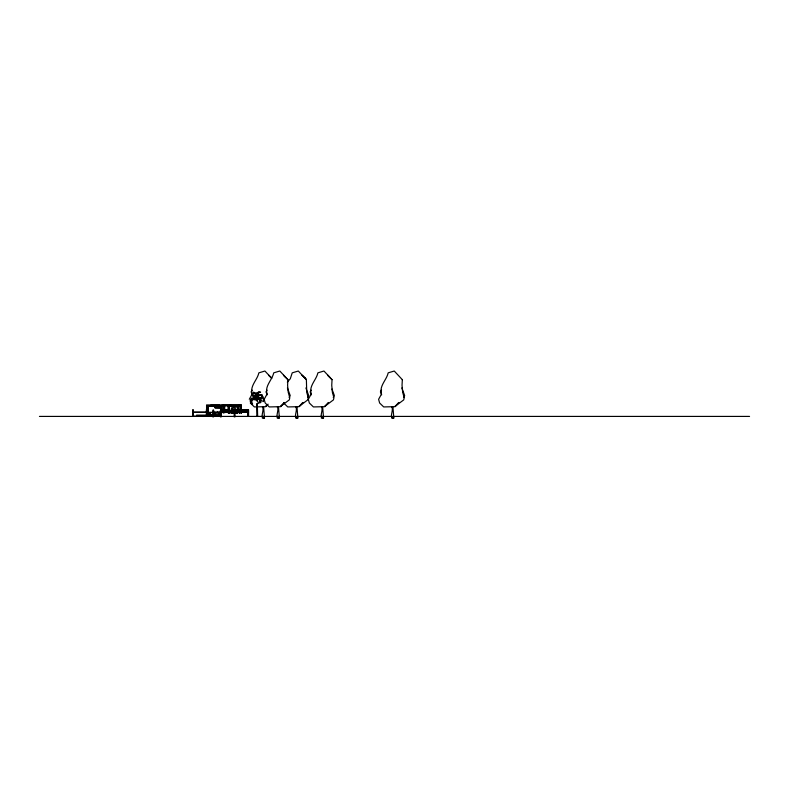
<?xml version="1.0" encoding="UTF-8"?>
<svg xmlns="http://www.w3.org/2000/svg" width="789" height="789" viewBox="0 0 789 789"><rect width="100%" height="100%" fill="white"/><g stroke="black" fill="none" stroke-linecap="round" stroke-linejoin="round"><path stroke-width="1.18" d="M256.839 416.414L256.721 403.672M232.351 412.568A5.848 0.71 -90 0 0 232.341 413.101A5.848 0.71 -90 0 1 232.41 412.568L232.232 412.617A5.799 0.7 90 0 0 232.282 413.041L232.41 412.578A5.799 0.7 -90 0 0 232.4 413.041M232.104 412.765L231.611 412.568L231.927 413.101M234.491 412.903L234.491 412.578M236.907 413.101L236.966 412.578M232.153 412.953L232.282 412.953A5.799 0.7 -90 0 1 232.232 412.617M232.104 412.677L232.163 413.101M234.56 412.617L234.619 412.578A5.799 0.7 -90 0 0 234.609 413.041A5.799 0.7 90 0 1 234.619 412.617A5.848 0.71 -90 0 0 234.55 413.101M237.035 412.617L237.094 412.578A5.799 0.7 -90 0 0 237.085 413.041A5.799 0.7 90 0 1 237.035 412.617A5.848 0.71 -90 0 0 237.025 413.101M287.896 379.677L283.478 375.179L287.896 379.677L287.6 385.288L288.232 392.301L289.78 397.814L289.287 399.885L280.647 406.355L284.425 402.489L280.706 406.67L269.256 406.937L265.183 403.001L264.177 399.303L267.057 394.066C264.552 385.762 272.156 380.229 273.734 372.842L279.819 371.027L285.628 377.211M332.041 379.677L327.632 375.179L332.041 379.677L331.745 385.288L332.386 392.301L333.934 397.814L333.431 399.885L324.792 406.355L328.579 402.489L324.851 406.67L313.401 406.937L309.337 403.001L308.331 399.303L311.201 394.066C308.706 385.762 316.3 380.229 317.888 372.842L323.963 371.027L329.772 377.211M263.319 399.52L263.053 401.68L263.704 399.648L262.954 396.966L258.802 397.922L257.184 400.477M263.634 407.242L264.502 417.963C259.137 418.89 264.739 409.984 262.461 407.045M278.517 407.242L279.385 417.963C274.02 418.89 279.612 409.984 277.343 407.045M297.009 407.242L297.877 417.963C292.512 418.89 298.104 409.984 295.836 407.045M322.662 407.242L323.539 417.963C318.174 418.89 323.766 409.984 321.498 407.045M392.952 407.242L393.819 417.963C388.454 418.89 394.056 409.984 391.778 407.045M257.244 400.102L257.895 396.433L259.285 394.766L260.814 394.825L262.244 397.015L261.849 398.386L262.806 397.025L261.987 394.608L260.548 394.776M250.448 400.782L250.744 399.244L252.519 398.553M257.175 398.918L258.693 393.593L258.19 395.309L256.474 393.642L256.563 397.764M259.867 398.761L259.699 402.163L258.378 403.445L257.076 399.461M256.356 396.265L257.392 392.725L258.772 391.906L260.577 392.182L258.151 392.37L257.401 394.51M249.294 399.303L252.174 394.066C249.669 385.762 257.273 380.229 258.861 372.842L264.936 371.027L271.495 378.03M289.119 397.548L290.244 395.634L287.403 387.922M307.611 397.548L308.736 395.634L305.895 387.922M333.274 397.548L334.388 395.634L331.962 389.026M403.564 397.548L404.678 395.634L401.848 387.922M252.214 390.131L251.099 391.837L252.352 394.806M267.096 390.131L265.982 391.837L267.234 394.806M311.251 390.131L310.126 391.837L311.389 394.806M381.541 390.131L380.416 391.837L381.669 394.806M231.167 409.027L233.179 409.688L235.092 408.988M237.035 409.649L235.388 408.998M287.334 382.123L290.293 378.769L292.226 372.842L298.311 371.027L306.388 379.677L306.724 392.301L308.272 397.814L307.779 399.885L299.139 406.355L302.917 402.489L299.199 406.67L287.748 406.937L283.675 403.001M268.053 404.155L265.824 406.67L254.374 406.937L250.3 403.001M267.274 404.806L265.765 406.355L267.688 404.915M257.875 396.808L259.66 395.457M252.618 396.256L253.614 395.259L254.886 395.654L256.711 400.082M231.996 409.649C233.879 407.548 235.891 411.069 237.864 409.018M228.494 412.361L228.534 412.578A5.799 5.799 0 0 1 228.632 413.041A5.799 5.789 -90 0 0 228.554 412.617L228.494 412.361A5.612 5.612 0 0 1 228.623 413.041M254.591 398.711L251.237 399.293L250.744 402.074L251.484 403.633L252.638 404.136L251.622 401.69L252.884 399.569L255.399 398.692L256.859 400.842L255.35 399.421M264.502 417.963L262.254 417.963M279.385 417.963L277.136 417.963M297.877 417.963L295.628 417.963M323.539 417.963L321.291 417.963M393.819 417.963L391.571 417.963M239.126 405.95L230.664 405.802M221.433 407.578L214.746 407.578L220.792 407.883M220.792 407.735L215.062 407.883M220.792 408.041L221.433 408.041M220.792 409.166L221.433 409.166M220.792 409.254L221.433 409.254M207.172 409.728L206.383 409.728L206.383 416.414M224.826 409.885L228.455 409.885M240.527 409.885L247.776 409.885M224.826 410.102L228.455 410.102M240.527 410.102L247.776 410.102M221.433 410.28L220.407 410.181L220.407 416.858L221.206 416.858L221.206 410.181M220.792 410.369L247.776 410.339M221.206 410.556L247.776 410.556M221.206 410.793L247.776 410.793M221.206 411.01L247.776 411.01M221.206 411.247L247.776 411.247M221.206 411.454L247.776 411.454M217.527 411.809L217.35 412.42M221.206 411.7L247.776 411.7M221.206 411.907L247.776 411.907M192.595 412.124L207.704 412.124M224.234 412.124L228.554 412.124M240.823 412.124L248.574 412.124M220.792 412.262L213.908 412.262L213.908 415.132M231.552 412.312L231.552 413.101M234.797 412.312L234.797 413.101M236.158 412.312L236.236 413.101M193.384 412.361L247.776 412.361M220.496 412.558L210.219 412.568L210.219 414.984L217.892 415.103M229.412 412.588L231.917 412.765M234.195 412.578L234.363 413.101M236.67 412.578L236.838 413.101M218.918 412.647L220.121 413.051M219.973 415.103L219.076 415.103L219.046 412.262M196.579 415.132L221.028 415.132M193.384 416.197L220.407 416.197M39.45 416.414L749.55 416.414M234.067 412.677L234.136 413.101M236.552 412.677L236.611 413.101M236.414 412.617L236.473 412.568A5.848 0.71 -90 0 1 236.493 413.101A5.848 0.71 90 0 0 236.424 412.568L236.473 412.617A5.799 0.7 -90 0 1 236.483 413.041M231.66 412.795L229.727 412.588M255.044 398.08L251.799 398.031L250.113 400.99L250.863 402.38M271.86 378.118L268.595 375.179L271.544 378.178M254.176 398.05L253.466 397.222L254.739 395.536L254.857 396.551M253.239 395.871L252.5 394.934L253.88 395.299L255.537 398.169M231.759 412.844L231.798 412.963A5.799 0.7 -90 0 0 231.739 412.617A5.799 0.7 -90 0 1 231.798 413.041M256.898 394.48L256.228 392.744L252.707 393.711L253.713 392.113L254.531 393.04L256.484 396.482L256.839 400.053M256.652 396.65L256.938 398.731M257.283 403.672L257.668 416.414M248.574 416.414L248.574 409.728L247.776 409.728L247.776 416.414M248.18 412.124L248.18 416.414M241.395 412.874L241.395 406.069L228.031 406.069L228.031 412.874M241.128 407.134L241.187 413.337M240.941 406.069L240.941 412.874M240.803 406.069L240.803 412.874M240.221 405.802L240.221 405.29L229.55 405.29L229.55 405.802M239.915 405.29L239.915 405.891M239.126 405.802L239.185 412.874M238.771 405.349L238.771 405.95M236.789 412.578L236.73 413.101M233.761 412.312L233.761 413.101M232.666 412.312L232.548 413.101L232.469 412.312M231.986 412.578L232.035 413.101M231.019 405.349L231.019 405.95M229.855 405.29L229.855 405.891M229.372 406.069L229.372 412.874M229.066 406.069L229.066 412.874M228.899 405.802L228.899 405.29L221.679 405.29L221.699 412.874L221.601 406.069M224.707 412.874L224.707 406.069L206.58 406.069L206.58 415.132M223.543 405.29L223.543 405.802M223.534 406.069L223.534 412.874M223.238 406.069L223.238 412.874M221.453 405.891L221.433 412.982M220.792 405.891L220.792 412.825M220.161 414.186L220.161 416.414M219.884 405.832L219.884 405.29L210.624 405.29L210.624 405.832M218.74 412.568L218.74 415.132M218.04 413.051L216.827 413.051M216.048 413.051L214.835 413.101M215.042 412.558L215.042 415.132M214.746 412.341L214.746 415.132M214.213 412.568L214.213 415.132M209.923 412.42L209.923 415.132M208.099 406.069L208.099 415.132M207.872 406.069L207.823 415.132M207.172 414.186L207.172 416.414M207.034 406.069L207.034 415.132M193.384 416.414L193.384 409.728L192.595 409.728L192.595 416.414M192.989 412.124L192.989 416.414M239.304 413.101A5.858 5.858 0 0 1 239.462 412.4M239.392 413.101A5.848 5.799 -90 0 1 239.471 412.677M232.469 412.558A3.057 0.789 0 0 1 231.433 412.558M232.469 412.578A3.008 0.779 0 0 1 231.433 412.578M234.797 412.558A3.057 0.789 0 0 1 233.761 412.558M234.797 412.578A3.008 0.779 0 0 1 233.751 412.578M233.948 413.041A5.799 0.7 -90 0 0 233.938 412.617L233.998 412.568A5.848 0.71 -90 0 1 234.017 413.101M237.272 412.558A3.057 0.789 0 0 1 236.236 412.558M237.272 412.578A3.008 0.779 0 0 1 236.227 412.578M232.597 412.558A3.057 0.789 0 0 1 231.552 412.558M232.597 412.578A3.008 0.779 0 0 1 231.552 412.578M253.772 396.995L254.127 399.993L256.8 396.837L256.938 400.447L253.772 396.995M402.331 379.677L402.035 385.288L402.676 392.301L404.224 397.814L403.721 399.885L395.082 406.355L398.869 402.489L395.141 406.67L383.691 406.937L379.627 403.001L378.612 399.303L381.491 394.066C378.986 385.762 386.59 380.229 388.178 372.842L394.253 371.027L402.331 379.677M261.129 400.644L260.893 402.331L259.916 402.923L259.966 400.25L258.891 398.652L256.859 398.317L257.007 400.733L258.753 398.406L261.06 398.504L261.129 400.644M228.583 412.568L228.544 412.617A5.839 5.829 -90 0 1 228.672 413.101A5.848 5.809 -90 0 0 228.583 412.568L228.573 412.617M241.276 404.925L206.58 404.925L206.58 405.891L241.276 405.891L241.276 404.925M237.864 406.907L231.631 407.814L232.341 412.292L237.864 411.572L237.864 406.907M213.592 410.181L212.793 410.181L212.793 416.858L213.592 416.858L213.592 410.181M234.984 410.181L234.195 410.181L234.195 416.858L234.984 416.858L234.984 410.181M237.351 412.312L237.272 413.101L237.351 412.312M210.042 412.568L209.736 414.984L210.042 412.568M305.225 378.118L301.97 375.179L306.388 379.677L305.225 378.118M231.739 412.677L231.739 412.578A5.848 0.71 -90 0 1 231.808 413.101A5.848 0.71 -90 0 0 231.739 412.568M228.771 413.101A5.858 5.858 0 0 0 228.583 412.312A5.829 5.829 0 0 1 228.771 413.101M231.433 412.351A3.057 0.789 0 0 0 232.469 412.351A3.008 0.779 0 0 1 231.433 412.361M233.761 412.351A3.057 0.789 0 0 0 234.797 412.351A3.008 0.779 0 0 1 233.751 412.361M236.236 412.351A3.057 0.789 0 0 0 237.272 412.351A3.008 0.779 0 0 1 236.227 412.361M231.552 412.351A3.057 0.789 0 0 0 232.597 412.351A3.008 0.779 0 0 1 231.552 412.361"/></g></svg>
